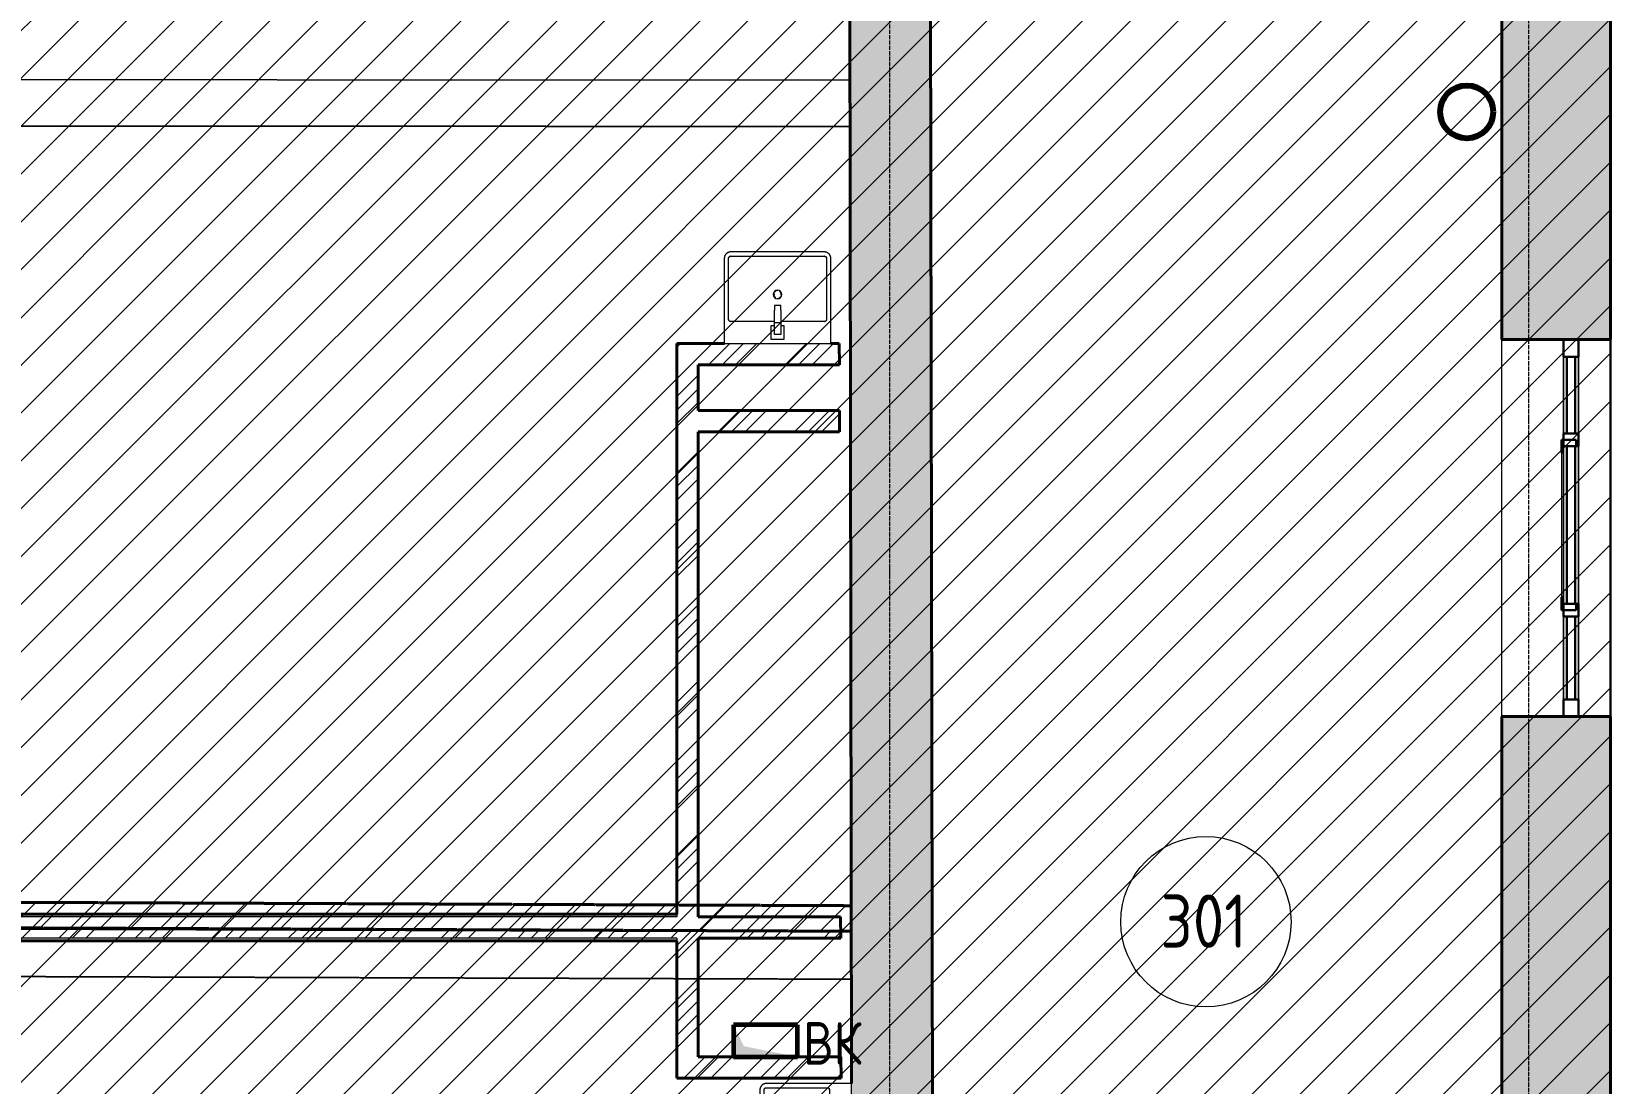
# Model space of a CAD drawing. Header units: millimetres. Extents: x -11886 to 379896, y -8130 to 47743.
# Drawn here: x 212506 to 219921, y 28517 to 33456 of the extents above; entities that cross this region are included whole.
import ezdxf

# ---------------------------------------------------------------- set-up
doc = ezdxf.new("R2010")
doc.units = ezdxf.units.MM
for name, pattern in [('ADSK_Линия сетки', [25, 20, -2.5, 0, -2.5]), ('ADSK_Сверху', [4.5, 3, -1.5]), ('ADSK_Снесено', [4.5, 3, -1.5])]:
    doc.linetypes.add(name, pattern=pattern)
for name, color, linetype, lineweight, true_color in [('_ Окна', 5, 'Continuous', 30, 0x0000ff), ('Витраж', 5, 'Continuous', 18, 0x0000ff), ('Линии', 7, 'Continuous', 9, 0x00a600), ('Окна', 5, 'Continuous', 18, 0x0000ff), ('Панели витража', 5, 'Continuous', 18, 0x0000ff), ('планы со стояками отопление_dwg', 7, 'Continuous', 9, 0x767676), ('Сантехника', 5, 'Continuous', 18, 0x0000ff), ('Стены внутренние', 5, 'Continuous', 18, 0x0000ff), ('Стены наружные', 1, 'ADSK_Снесено', 18, 0xff0000), ('Стены штриховка', 5, 'Continuous', 18, 0x0000ff)]:
    doc.layers.add(name, color=color, linetype=linetype, lineweight=lineweight, true_color=true_color)
for name, color, linetype, lineweight in [('Аннотация', 7, 'Continuous', 9), ('Каркас', 7, 'Continuous', 18), ('Марки помещений', 7, 'Continuous', 20), ('Оси', 7, 'Continuous', 9), ('стояки', 7, 'Continuous', 9), ('Узлы', 7, 'Continuous', 18)]:
    doc.layers.add(name, color=color, linetype=linetype, lineweight=lineweight)
doc.styles.add('GOST Common_1', font='GOST_Common.ttf', dxfattribs={"width": 0.9, "height": 200})
doc.styles.add('GOST Common_2', font='GOST_Common.ttf', dxfattribs={"width": 0.9, "height": 250})
pattern_1 = [(45, (215977.25, 150), (-179.6051, 179.6051), []), (45, (216040.75, 150), (0, 359.2102), []), (45, (215913.75, 150), (0, 359.2102), [])]

# ---------------------------------------------------------------- blocks, each defined once
blk = doc.blocks.new('Прямоугольный импост - 70х20_60мм-1426885-03 План 3-го этажа')
at = {"layer": 'Витраж', "color": 161, "linetype": 'ADSK_Сверху', "true_color": 0xaaaaff}
for p, q in [((-5976.2, 19885.2), (-6046.2, 19885.2)), ((-6046.2, 19805.2), (-6046.2, 19885.2)), ((-5976.2, 19805.2), (-5976.2, 19885.2)), ((-6046.2, 19385.2), (-6046.2, 19415.2)), ((-5976.2, 19385.2), (-5976.2, 19415.2))]:
    blk.add_line(p, q, dxfattribs=at)
blk = doc.blocks.new('Прямоугольный импост - 70х20_60мм-1424482-03 План 3-го этажа')
at = {"layer": 'Витраж', "color": 161, "linetype": 'ADSK_Сверху', "true_color": 0xaaaaff}
for p, q in [((-80, 35), (0, 35)), ((0, 35), (0, -35)), ((0, -35), (-80, -35))]:
    blk.add_line(p, q, dxfattribs=at)
blk = doc.blocks.new('Прямоугольный импост - 70х20_60мм-1424483-03 План 3-го этажа')
at = {"layer": 'Витраж', "color": 161, "linetype": 'ADSK_Сверху', "true_color": 0xaaaaff}
for p, q in [((0, 35), (-80, 35)), ((0, -35), (0, 35)), ((-80, -35), (0, -35))]:
    blk.add_line(p, q, dxfattribs=at)
blk = doc.blocks.new('Прямоугольный импост - 70х20_60мм-1225850-03 План 3-го этажа')
at = {"layer": 'Витраж', "color": 161, "linetype": 'ADSK_Сверху', "true_color": 0xaaaaff}
for p, q in [((-6171.6, 27281.2), (-6171.6, 27311.2)), ((-6101.6, 27281.2), (-6101.6, 27311.2)), ((-6171.6, 26511.2), (-6171.6, 26541.2)), ((-6101.6, 26511.2), (-6101.6, 26541.2))]:
    blk.add_line(p, q, dxfattribs=at)
blk = doc.blocks.new('Витраж-тент со смещением вовне - 60мм 30 сдвиг-1466943-03 План 3-го этажа')
at = {"layer": '_ Окна', "color": 161, "linetype": 'ADSK_Сверху', "true_color": 0xaaaaff}
for p, q in [((-400, 25), (-400, -45)), ((-400, 25), (-370, 25)), ((-400, -45), (-400, 25)), ((400, 25), (370, 25)), ((400, -45), (400, 25)), ((400, -45), (400, 25)), ((-340, -45), (-400, -45)), ((-340, -35), (-340, -45)), ((340, -35), (340, -45)), ((340, -45), (400, -45))]:
    blk.add_line(p, q, dxfattribs=at)
at = {"layer": 'Окна', "color": 161, "linetype": 'ADSK_Сверху', "true_color": 0xaaaaff}
blk.add_line((-340, -45), (340, -45), dxfattribs=at)
blk = doc.blocks.new('Прямоугольный импост - 70х20_60мм-1225113-03 План 3-го этажа')
at = {"layer": 'Витраж', "color": 161, "linetype": 'ADSK_Сверху', "true_color": 0xaaaaff}
for p, q in [((41024.1, 2341.7), (40994.1, 2341.7)), ((41464.1, 2341.7), (41384.1, 2341.7)), ((41464.1, 2271.7), (41464.1, 2341.7)), ((41024.1, 2271.7), (40994.1, 2271.7)), ((41464.1, 2271.7), (41384.1, 2271.7))]:
    blk.add_line(p, q, dxfattribs=at)
blk = doc.blocks.new('Прямоугольный импост - 70х60мм-1424480-03 План 3-го этажа')
at = {"layer": 'Витраж', "color": 161, "linetype": 'ADSK_Сверху', "true_color": 0xaaaaff}
for p, q in [((-30, 35), (30, 35)), ((30, -35), (-30, -35))]:
    blk.add_line(p, q, dxfattribs=at)
blk = doc.blocks.new('Прямоугольный импост - 70х60мм-1225009-03 План 3-го этажа')
at = {"layer": 'Витраж', "color": 161, "linetype": 'ADSK_Сверху', "true_color": 0xaaaaff}
for p, q in [((41024.1, 2341.7), (41024.1, 2271.7)), ((41384.1, 2341.7), (41024.1, 2341.7)), ((41384.1, 2271.7), (41384.1, 2341.7)), ((41384.1, 2271.7), (41024.1, 2271.7))]:
    blk.add_line(p, q, dxfattribs=at)
blk = doc.blocks.new('Прямоугольный импост - 70х60мм-1426887-03 План 3-го этажа')
at = {"layer": 'Витраж', "color": 161, "linetype": 'ADSK_Сверху', "true_color": 0xaaaaff}
for p, q in [((-5976.2, 19805.2), (-6046.2, 19805.2)), ((-6046.2, 19415.2), (-6046.2, 19805.2)), ((-5976.2, 19415.2), (-5976.2, 19805.2)), ((-6046.2, 19415.2), (-5976.2, 19415.2))]:
    blk.add_line(p, q, dxfattribs=at)
blk = doc.blocks.new('Прямоугольный импост - 70х60мм-1229542-03 План 3-го этажа')
at = {"layer": 'Витраж', "color": 161, "linetype": 'ADSK_Сверху', "true_color": 0xaaaaff}
for p, q in [((-6101.6, 27281.2), (-6171.6, 27281.2)), ((-6171.6, 26541.2), (-6171.6, 27281.2)), ((-6101.6, 26541.2), (-6101.6, 27281.2)), ((-6171.6, 26541.2), (-6101.6, 26541.2))]:
    blk.add_line(p, q, dxfattribs=at)
blk = doc.blocks.new('Системная панель - _AR_Стекло_40мм_привязка по центру-V97-03 План 3-го этажа')
at = {"layer": 'Панели витража', "lineweight": 30}
for p, q in [((180, 20), (-180, 20)), ((-180, 20), (-180, -20)), ((180, -20), (180, 20)), ((-180, -20), (180, -20))]:
    blk.add_line(p, q, dxfattribs=at)
blk = doc.blocks.new('Прямоугольный импост - 70х40_60мм-V10-03 План 3-го этажа')
at = {"layer": 'Витраж'}
for p, q in [((41024.1, 2341.7), (41384.1, 2341.7)), ((41024.1, 2271.7), (41384.1, 2271.7))]:
    blk.add_line(p, q, dxfattribs=at)
blk = doc.blocks.new('Прямоугольный импост - 70х20_60мм-V98-03 План 3-го этажа')
at = {"layer": 'Витраж', "lineweight": 30}
for p, q in [((-80, 35), (0, 35)), ((-80, -35), (-80, 35)), ((0, 35), (0, -35)), ((0, -35), (-80, -35))]:
    blk.add_line(p, q, dxfattribs=at)
blk = doc.blocks.new('Прямоугольный импост - 70х20_60мм-V99-03 План 3-го этажа')
at = {"layer": 'Витраж', "lineweight": 30}
for p, q in [((0, 35), (-80, 35)), ((-80, 35), (-80, -35)), ((0, -35), (0, 35)), ((-80, -35), (0, -35))]:
    blk.add_line(p, q, dxfattribs=at)
blk = doc.blocks.new('Системная панель - _AR_Стекло_40мм_привязка по центру-V100-03 План 3-го этажа')
at = {"layer": 'Панели витража', "lineweight": 30}
for p, q in [((195, 20), (-195, 20)), ((-195, 20), (-195, -20)), ((195, -20), (195, 20)), ((-195, -20), (195, -20))]:
    blk.add_line(p, q, dxfattribs=at)
blk = doc.blocks.new('Прямоугольный импост - 70х40_60мм-V84-03 План 3-го этажа')
at = {"layer": 'Витраж'}
for p, q in [((-6171.6, 27731.2), (-6171.6, 27341.2)), ((-6101.6, 27731.2), (-6101.6, 27341.2))]:
    blk.add_line(p, q, dxfattribs=at)
blk = doc.blocks.new('Системная панель - _AR_Стекло_40мм_привязка по центру-V101-03 План 3-го этажа')
at = {"layer": 'Панели витража', "lineweight": 30}
for p, q in [((370, 20), (-370, 20)), ((-370, 20), (-370, -20)), ((370, -20), (370, 20)), ((-370, -20), (370, -20))]:
    blk.add_line(p, q, dxfattribs=at)
blk = doc.blocks.new('Прямоугольный импост - 70х40_60мм-V103-03 План 3-го этажа')
at = {"layer": 'Витраж'}
for p, q in [((3723.3, 30619.6), (3723.3, 31359.6)), ((3793.3, 30619.6), (3793.3, 31359.6))]:
    blk.add_line(p, q, dxfattribs=at)
blk = doc.blocks.new('Прямоугольный импост - 70х60мм-V102-03 План 3-го этажа')
at = {"layer": 'Витраж', "lineweight": 30}
for p, q in [((-30, 35), (30, 35)), ((-30, -35), (-30, 35)), ((30, 35), (30, -35)), ((30, -35), (-30, -35))]:
    blk.add_line(p, q, dxfattribs=at)
blk = doc.blocks.new('Parametric_Porcelain_bathroom_sink_20774 - 500х430мм-V213-03 План 3-го этажа')
at = {"layer": 'Сантехника'}
for p, q in [((-125, 540), (-125, 140)), ((-105, 253.2), (-105, 540)), ((345, 570), (-95, 570)), ((-95, 550), (345, 550)), ((355, 540), (355, 253.2)), ((375, 140), (375, 540)), ((140, 319.1), (110, 319.1)), ((110, 319.1), (110, 296.1)), ((140, 319.1), (110, 319.1)), ((140, 296.1), (140, 319.1)), ((109.8, 243.2), (-95, 243.2)), ((109.8, 223.1), (95.1, 223.1)), ((110, 236.5), (110, 296.1)), ((110, 201.5), (110, 236.5)), ((140, 236.5), (110, 236.5)), ((140, 296.1), (140, 236.5)), ((345, 243.2), (140, 243.2)), ((140, 236.5), (140, 201.5)), ((154.6, 223.1), (140, 223.1)), ((93.2, 221.2), (93.2, 161.6)), ((94.7, 160.1), (155, 160.1)), ((110, 181.5), (110, 201.5)), ((140, 181.5), (110, 181.5)), ((140, 201.5), (140, 181.5)), ((156.5, 161.6), (156.5, 221.2)), ((-120, 140), (-115, 140)), ((-115, 140), (365, 140)), ((365, 140), (369.8, 140)), ((370, 140), (375, 140))]:
    blk.add_line(p, q, dxfattribs=at)
at = {"layer": 'Сантехника', "flags": 128}
for points in [[(-95, 570), (-96.2, 570), (-97.4, 569.9), (-98.6, 569.8), (-99.8, 569.6), (-101, 569.4), (-102.1, 569.1), (-103.3, 568.8), (-104.4, 568.5), (-105.6, 568.1), (-106.7, 567.6), (-107.8, 567.1), (-108.9, 566.6), (-109.9, 566), (-110.9, 565.4), (-111.9, 564.8), (-112.9, 564.1), (-113.9, 563.3), (-114.8, 562.6), (-115.7, 561.7), (-116.5, 560.9), (-117.3, 560), (-118.1, 559.1), (-118.9, 558.2), (-119.6, 557.2), (-120.2, 556.2), (-120.9, 555.2), (-121.5, 554.1), (-122, 553.1), (-122.5, 552), (-123, 550.9), (-123.4, 549.7), (-123.7, 548.6), (-124.1, 547.4), (-124.3, 546.3), (-124.6, 545.1), (-124.7, 543.9), (-124.9, 542.7), (-125, 541.5), (-125, 540.3), (-125, 540)], [(-105, 540), (-105, 540.4), (-105, 540.8), (-104.9, 541.2), (-104.9, 541.6), (-104.8, 542), (-104.7, 542.4), (-104.6, 542.8), (-104.5, 543.1), (-104.4, 543.5), (-104.2, 543.9), (-104, 544.3), (-103.9, 544.6), (-103.7, 545), (-103.5, 545.3), (-103.3, 545.6), (-103, 546), (-102.8, 546.3), (-102.5, 546.6), (-102.2, 546.9), (-102, 547.2), (-101.7, 547.4), (-101.4, 547.7), (-101.1, 548), (-100.7, 548.2), (-100.4, 548.4), (-100.1, 548.6), (-99.7, 548.8), (-99.4, 549), (-99, 549.2), (-98.6, 549.3), (-98.2, 549.5), (-97.9, 549.6), (-97.5, 549.7), (-97.1, 549.8), (-96.7, 549.9), (-96.3, 549.9), (-95.9, 550), (-95.5, 550), (-95.1, 550), (-95, 550)], [(-104.9, 541.3), (-105, 540.9), (-105, 540.5), (-105, 540.1), (-105, 540)], [(-101, 548), (-101.3, 547.8), (-101.6, 547.5), (-101.9, 547.2), (-102.2, 547), (-102.4, 546.7)], [(-95, 550), (-95.4, 550), (-95.8, 550), (-96.2, 549.9), (-96.6, 549.9)], [(375, 540), (375, 541.2), (374.9, 542.4), (374.8, 543.6), (374.6, 544.8), (374.4, 546), (374.1, 547.1), (373.8, 548.3), (373.5, 549.4), (373.1, 550.6), (372.6, 551.7), (372.1, 552.8), (371.6, 553.9), (371, 554.9), (370.4, 555.9), (369.8, 556.9), (369.1, 557.9), (368.3, 558.9), (367.6, 559.8), (366.7, 560.7), (365.9, 561.5), (365, 562.3), (364.1, 563.1), (363.2, 563.9), (362.2, 564.6), (361.2, 565.2), (360.2, 565.9), (359.1, 566.5), (358.1, 567), (357, 567.5), (355.9, 568), (354.7, 568.4), (353.6, 568.7), (352.4, 569.1), (351.3, 569.3), (350.1, 569.6), (348.9, 569.7), (347.7, 569.9), (346.5, 570), (345.3, 570), (345, 570)], [(345.9, 550), (345.5, 550), (345.1, 550), (345, 550)], [(345, 550), (345.4, 550), (345.8, 550), (346.2, 549.9), (346.6, 549.9), (347, 549.8), (347.4, 549.7), (347.8, 549.6), (348.1, 549.5), (348.5, 549.4), (348.9, 549.2), (349.3, 549), (349.6, 548.9), (350, 548.7), (350.3, 548.5), (350.6, 548.3), (351, 548), (351.3, 547.8), (351.6, 547.5), (351.9, 547.2), (352.2, 547), (352.4, 546.7), (352.7, 546.4), (353, 546.1), (353.2, 545.7), (353.4, 545.4), (353.6, 545.1), (353.8, 544.7), (354, 544.4), (354.2, 544), (354.3, 543.6), (354.5, 543.2), (354.6, 542.9), (354.7, 542.5), (354.8, 542.1), (354.9, 541.7), (354.9, 541.3), (355, 540.9), (355, 540.5), (355, 540.1), (355, 540)], [(352.5, 546.6), (352.2, 546.9), (352, 547.2)], [(355, 540), (355, 540.4), (355, 540.8)], [(-105, 253.2), (-105, 252.8), (-105, 252.4), (-104.9, 252), (-104.9, 251.6)], [(-95, 243.2), (-95.4, 243.2), (-95.8, 243.2), (-96.2, 243.2), (-96.6, 243.3), (-97, 243.4), (-97.4, 243.5), (-97.8, 243.6), (-98.1, 243.7), (-98.5, 243.8), (-98.9, 244), (-99.3, 244.1), (-99.6, 244.3), (-100, 244.5), (-100.3, 244.7), (-100.6, 244.9), (-101, 245.2), (-101.3, 245.4), (-101.6, 245.7), (-101.9, 245.9), (-102.2, 246.2), (-102.4, 246.5), (-102.7, 246.8), (-103, 247.1), (-103.2, 247.4), (-103.4, 247.8), (-103.6, 248.1), (-103.8, 248.5), (-104, 248.8), (-104.2, 249.2), (-104.3, 249.5), (-104.5, 249.9), (-104.6, 250.3), (-104.7, 250.7), (-104.8, 251.1), (-104.9, 251.5), (-104.9, 251.9), (-105, 252.3), (-105, 252.7), (-105, 253.1), (-105, 253.2)], [(-103, 247.2), (-102.8, 246.9), (-102.5, 246.6), (-102.2, 246.3), (-102, 246), (-101.7, 245.7)], [(-96.3, 243.3), (-95.9, 243.2), (-95.5, 243.2), (-95.1, 243.2)], [(355, 253.2), (355, 252.8), (355, 252.4), (354.9, 252), (354.9, 251.6), (354.8, 251.2), (354.7, 250.8), (354.6, 250.4), (354.5, 250), (354.4, 249.6), (354.2, 249.3), (354, 248.9), (353.9, 248.6), (353.7, 248.2), (353.5, 247.9), (353.3, 247.5), (353, 247.2), (352.8, 246.9), (352.5, 246.6), (352.2, 246.3), (352, 246), (351.7, 245.7), (351.4, 245.5), (351.1, 245.2), (350.7, 245), (350.4, 244.8), (350.1, 244.5), (349.7, 244.4), (349.4, 244.2), (349, 244), (348.6, 243.9), (348.2, 243.7), (347.9, 243.6), (347.5, 243.5), (347.1, 243.4), (346.7, 243.3), (346.3, 243.3), (345.9, 243.2), (345.5, 243.2), (345.1, 243.2), (345, 243.2)], [(345, 243.2), (345.4, 243.2), (345.8, 243.2), (346.2, 243.2)], [(351.3, 245.4), (351.6, 245.7), (351.9, 245.9), (352.2, 246.2)], [(355, 252.7), (355, 253.1), (355, 253.2)]]:
    blk.add_lwpolyline(points, dxfattribs=at)
at = {"layer": 'Сантехника'}
for centre, radius, start, end in [((95.1, 221.2), 1.87, 90, 180), ((154.6, 221.2), 1.87, 0, 90), ((154.6, 221.2), 1.87, 30, 60), ((154.6, 221.2), 1.87, 30, 60), ((154.6, 221.2), 1.87, 30, 60), ((94.7, 161.6), 1.49, 180, 270), ((155, 161.6), 1.49, 270, 360)]:
    blk.add_arc(centre, radius, start, end, dxfattribs=at)
blk = doc.blocks.new('Parametric_Porcelain_bathroom_sink_20774 - 500х430мм-2342862-03 План 3-го этажа')
at = {"layer": 'Сантехника'}
for p, q in [((-125, 400), (-125, 0)), ((-105, 113.2), (-105, 400)), ((345, 430), (-95, 430)), ((-95, 410), (345, 410)), ((355, 400), (355, 113.2)), ((375, 0), (375, 400)), ((140, 179.1), (110, 179.1)), ((110, 179.1), (110, 156.1)), ((140, 179.1), (110, 179.1)), ((110, 96.5), (110, 156.1)), ((140, 156.1), (140, 179.1)), ((140, 156.1), (140, 96.5)), ((110, 103.2), (-95, 103.2)), ((93.2, 81.2), (93.2, 21.6)), ((110, 83.1), (95.1, 83.1)), ((110, 61.5), (110, 96.5)), ((140, 96.5), (110, 96.5)), ((345, 103.2), (140, 103.2)), ((140, 96.5), (140, 61.5)), ((154.6, 83.1), (140, 83.1)), ((156.5, 21.6), (156.5, 81.2)), ((94.7, 20.1), (155, 20.1)), ((110, 41.5), (110, 61.5)), ((140, 41.5), (110, 41.5)), ((140, 61.5), (140, 41.5)), ((-125, 0), (-120, 0)), ((-120, 0), (-115, 0)), ((-115, 0), (365, 0)), ((365, 0), (370, 0)), ((370, 0), (375, 0))]:
    blk.add_line(p, q, dxfattribs=at)
at = {"layer": 'Сантехника', "flags": 128}
for points in [[(-95, 430), (-96.2, 430), (-97.4, 429.9), (-98.6, 429.8), (-99.8, 429.6), (-101, 429.4), (-102.1, 429.1), (-103.3, 428.8), (-104.4, 428.5), (-105.6, 428.1), (-106.7, 427.6), (-107.8, 427.1), (-108.9, 426.6), (-109.9, 426), (-110.9, 425.4), (-111.9, 424.8), (-112.9, 424.1), (-113.9, 423.3), (-114.8, 422.6), (-115.7, 421.7), (-116.5, 420.9), (-117.3, 420), (-118.1, 419.1), (-118.9, 418.2), (-119.6, 417.2), (-120.2, 416.2), (-120.9, 415.2), (-121.5, 414.1), (-122, 413.1), (-122.5, 412), (-123, 410.9), (-123.4, 409.7), (-123.7, 408.6), (-124.1, 407.4), (-124.3, 406.3), (-124.6, 405.1), (-124.7, 403.9), (-124.9, 402.7), (-125, 401.5), (-125, 400.3), (-125, 400)], [(-105, 400), (-105, 400.4), (-105, 400.8), (-104.9, 401.2), (-104.9, 401.6), (-104.8, 402), (-104.7, 402.4), (-104.6, 402.8), (-104.5, 403.1), (-104.4, 403.5), (-104.2, 403.9), (-104, 404.3), (-103.9, 404.6), (-103.7, 405), (-103.5, 405.3), (-103.3, 405.6), (-103, 406), (-102.8, 406.3), (-102.5, 406.6), (-102.2, 406.9), (-102, 407.2), (-101.7, 407.4), (-101.4, 407.7), (-101.1, 408), (-100.7, 408.2), (-100.4, 408.4), (-100.1, 408.6), (-99.7, 408.8), (-99.4, 409), (-99, 409.2), (-98.6, 409.3), (-98.2, 409.5), (-97.9, 409.6), (-97.5, 409.7), (-97.1, 409.8), (-96.7, 409.9), (-96.3, 409.9), (-95.9, 410), (-95.5, 410), (-95.1, 410), (-95, 410)], [(-104.9, 401.3), (-105, 400.9), (-105, 400.5), (-105, 400.1), (-105, 400)], [(-101, 408), (-101.3, 407.8), (-101.6, 407.5), (-101.9, 407.2), (-102.2, 407), (-102.4, 406.7)], [(-95, 410), (-95.4, 410), (-95.8, 410), (-96.2, 409.9), (-96.6, 409.9)], [(375, 400), (375, 401.2), (374.9, 402.4), (374.8, 403.6), (374.6, 404.8), (374.4, 406), (374.1, 407.1), (373.8, 408.3), (373.5, 409.4), (373.1, 410.6), (372.6, 411.7), (372.1, 412.8), (371.6, 413.9), (371, 414.9), (370.4, 415.9), (369.8, 416.9), (369.1, 417.9), (368.3, 418.9), (367.6, 419.8), (366.7, 420.7), (365.9, 421.5), (365, 422.3), (364.1, 423.1), (363.2, 423.9), (362.2, 424.6), (361.2, 425.2), (360.2, 425.9), (359.1, 426.5), (358.1, 427), (357, 427.5), (355.9, 428), (354.7, 428.4), (353.6, 428.7), (352.4, 429.1), (351.3, 429.3), (350.1, 429.6), (348.9, 429.7), (347.7, 429.9), (346.5, 430), (345.3, 430), (345, 430)], [(346.3, 409.9), (345.9, 410), (345.5, 410), (345.1, 410), (345, 410)], [(345, 410), (345.4, 410), (345.8, 410), (346.2, 409.9), (346.6, 409.9), (347, 409.8), (347.4, 409.7), (347.8, 409.6), (348.1, 409.5), (348.5, 409.4), (348.9, 409.2), (349.3, 409), (349.6, 408.9), (350, 408.7), (350.3, 408.5), (350.6, 408.3), (351, 408), (351.3, 407.8), (351.6, 407.5), (351.9, 407.2), (352.2, 407), (352.4, 406.7), (352.7, 406.4), (353, 406.1), (353.2, 405.7), (353.4, 405.4), (353.6, 405.1), (353.8, 404.7), (354, 404.4), (354.2, 404), (354.3, 403.6), (354.5, 403.2), (354.6, 402.9), (354.7, 402.5), (354.8, 402.1), (354.9, 401.7), (354.9, 401.3), (355, 400.9), (355, 400.5), (355, 400.1), (355, 400)], [(353, 406), (352.8, 406.3), (352.5, 406.6), (352.2, 406.9), (352, 407.2), (351.7, 407.4)], [(355, 400), (355, 400.4), (355, 400.8), (354.9, 401.2), (354.9, 401.6)], [(-105, 113.2), (-105, 112.8), (-105, 112.4), (-104.9, 112), (-104.9, 111.6)], [(-95, 103.2), (-95.4, 103.2), (-95.8, 103.2), (-96.2, 103.2), (-96.6, 103.3), (-97, 103.4), (-97.4, 103.5), (-97.8, 103.6), (-98.1, 103.7), (-98.5, 103.8), (-98.9, 104), (-99.3, 104.1), (-99.6, 104.3), (-100, 104.5), (-100.3, 104.7), (-100.6, 104.9), (-101, 105.2), (-101.3, 105.4), (-101.6, 105.7), (-101.9, 105.9), (-102.2, 106.2), (-102.4, 106.5), (-102.7, 106.8), (-103, 107.1), (-103.2, 107.4), (-103.4, 107.8), (-103.6, 108.1), (-103.8, 108.5), (-104, 108.8), (-104.2, 109.2), (-104.3, 109.5), (-104.5, 109.9), (-104.6, 110.3), (-104.7, 110.7), (-104.8, 111.1), (-104.9, 111.5), (-104.9, 111.9), (-105, 112.3), (-105, 112.7), (-105, 113.1), (-105, 113.2)], [(-103, 107.2), (-102.8, 106.9), (-102.5, 106.6), (-102.2, 106.3), (-102, 106), (-101.7, 105.7)], [(-96.3, 103.3), (-95.9, 103.2), (-95.5, 103.2), (-95.1, 103.2), (-95, 103.2)], [(355, 113.2), (355, 112.8), (355, 112.4), (354.9, 112), (354.9, 111.6), (354.8, 111.2), (354.7, 110.8), (354.6, 110.4), (354.5, 110), (354.4, 109.6), (354.2, 109.3), (354, 108.9), (353.9, 108.6), (353.7, 108.2), (353.5, 107.9), (353.3, 107.5), (353, 107.2), (352.8, 106.9), (352.5, 106.6), (352.2, 106.3), (352, 106), (351.7, 105.7), (351.4, 105.5), (351.1, 105.2), (350.7, 105), (350.4, 104.8), (350.1, 104.5), (349.7, 104.4), (349.4, 104.2), (349, 104), (348.6, 103.9), (348.2, 103.7), (347.9, 103.6), (347.5, 103.5), (347.1, 103.4), (346.7, 103.3), (346.3, 103.3), (345.9, 103.2), (345.5, 103.2), (345.1, 103.2), (345, 103.2)], [(345, 103.2), (345.4, 103.2), (345.8, 103.2), (346.2, 103.2), (346.6, 103.3)], [(351, 105.2), (351.3, 105.4), (351.6, 105.7), (351.9, 105.9), (352.2, 106.2), (352.4, 106.5)], [(354.9, 111.9), (355, 112.3), (355, 112.7), (355, 113.1), (355, 113.2)]]:
    blk.add_lwpolyline(points, dxfattribs=at)
at = {"layer": 'Сантехника'}
for centre, radius, start, end in [((125, 230), 20, 0, 180), ((125, 230), 20, 180, 360), ((125, 230), 18.2, 165.15778, 180), ((125, 230), 18.2, 180, 191.34075), ((125, 230), 16.3, 175.36727, 180), ((125, 230), 16.3, 175.36727, 180), ((125, 230), 16.3, 180, 198.62064), ((125, 230), 16.3, 180, 198.62064), ((125, 230), 18.2, 95.84531, 146.66266), ((125, 230), 18.2, 85.13096, 94.18327), ((125, 230), 18.2, 52.75928, 62.71908), ((125, 230), 16.3, 36.87489, 45), ((125, 230), 16.3, 36.87489, 45), ((125, 230), 18.2, 45, 49.4056), ((125, 230), 18.2, 28.98332, 39.73377), ((125, 230), 16.3, 0, 18.62064), ((125, 230), 16.3, 0, 18.62064), ((125, 230), 16.3, 355.36727, 360), ((125, 230), 16.3, 355.36727, 360), ((125, 230), 18.2, 345.15778, 360), ((125, 230), 18.2, 0, 11.34075), ((125, 230), 18.2, 208.98332, 219.73377), ((125, 230), 16.3, 216.87489, 225), ((125, 230), 16.3, 216.87489, 225), ((125, 230), 18.2, 225, 229.4056), ((125, 230), 18.2, 232.75928, 242.71908), ((125, 230), 18.2, 265.13096, 274.18327), ((125, 230), 18.2, 275.84531, 326.66266), ((95.1, 81.2), 1.87, 90, 180), ((95.1, 81.2), 1.87, 120, 150), ((95.1, 81.2), 1.87, 120, 150), ((95.1, 81.2), 1.87, 120, 150), ((154.6, 81.2), 1.87, 0, 90), ((154.6, 81.2), 1.87, 30, 60), ((154.6, 81.2), 1.87, 30, 60), ((154.6, 81.2), 1.87, 30, 60), ((94.7, 21.6), 1.49, 180, 270), ((155, 21.6), 1.49, 270, 360)]:
    blk.add_arc(centre, radius, start, end, dxfattribs=at)
blk = doc.blocks.new('планы со стояками отопление_dwg-1484427-03 План 3-го этажа')
at = {"layer": 'стояки', "color": 246, "lineweight": 80, "true_color": 0x7f001f}
blk.add_circle((174367.3, 356545.5), 124.3, dxfattribs=at)
blk = doc.blocks.new('ADSK_Марка_Помещение_ОдноЗначение - Номер-247393-03 План 3-го этажа')
at = {"layer": 'Марки помещений'}
blk.add_circle((0, 0), 4, dxfattribs=at)

msp = doc.modelspace()

# ---------------------------------------------------------------- hatches: boundary and pattern name
at = {"lineweight": 13, "true_color": 0x636466, "transparency": 33554559}
h = msp.add_hatch(dxfattribs=at)
h.set_pattern_fill('ANSI31', color=251, scale=50)
h.set_pattern_definition([(45, (215977.25, 85026.59), (-112.2532, 112.2532), [])])
h.paths.add_polyline_path([(219920.75, 43878.87), (209698.5, 43878.87), (209836.21, 8679.25), (216748.38, 8679.25), (216748.38, 12721.22), (219362.47, 12721.22), (219358.89, 13231.22), (219307.35, 21068.63), (219920.75, 21068.63)])
at = {"layer": 'Стены внутренние', "true_color": 0xc0c0c0}
h = msp.add_hatch(color=9, dxfattribs=at)
h.paths.add_polyline_path([(216748.17, 21070.99), (216739.69, 26430.39), (216359.69, 26429.79), (216368.17, 21070.99)])
h.paths.add_polyline_path([(216357.32, 27929.79), (216737.32, 27930.39), (216727.19, 34334.38), (216347.19, 34333.78), (216357.18, 28016.33)])
h.paths.add_polyline_path([(216344.82, 35833.78), (216724.82, 35834.54), (216723, 36981.6), (216343, 36985.8), (216344.82, 35834.54)])
at = {"layer": 'Стены внутренние', "lineweight": 9}
h = msp.add_hatch(dxfattribs=at)
h.set_pattern_fill('FP_1', color=256, style=0, pattern_type=2)
h.set_pattern_definition(pattern_1)
h.paths.add_polyline_path([(215636.16, 29354.32), (215636.16, 31991.59), (215536.16, 31991.59), (215536.16, 29354.72), (215601.38, 29354.46)])
h = msp.add_hatch(dxfattribs=at)
h.set_pattern_fill('FP_1', color=256, style=0, pattern_type=2)
h.set_pattern_definition(pattern_1)
h.paths.add_polyline_path([(216249.47, 31891.59), (216299.73, 31891.59), (216299.5, 31991.59), (215636.16, 31991.59), (215636.16, 31891.59), (216244.47, 31891.59)])
h = msp.add_hatch(dxfattribs=at)
h.set_pattern_fill('FP_1', color=256, style=0, pattern_type=2)
h.set_pattern_definition(pattern_1)
h.paths.add_polyline_path([(215887.63, 31576.75), (216300.46, 31576.75), (216300.23, 31676.75), (215636.16, 31676.75), (215636.16, 31576.75)])
at = {"layer": 'Стены внутренние', "linetype": 'ADSK_Снесено', "lineweight": 9, "true_color": 0xff0000}
h = msp.add_hatch(dxfattribs=at)
h.set_pattern_fill('FP_4', color=1, style=0, pattern_type=2)
h.set_pattern_definition([(45, (215977.25, 150), (-70.71068, 70.71068), [])])
h.paths.add_polyline_path([(216354.92, 29231.43), (216354.67, 29351.43), (210208.74, 29376.17), (210208.5, 29256.17), (216347.19, 29231.46)])
at = {"layer": 'Стены внутренние', "lineweight": 9}
h = msp.add_hatch(dxfattribs=at)
h.set_pattern_fill('FP_1', color=256, style=0, pattern_type=2)
h.set_pattern_definition(pattern_1)
h.paths.add_polyline_path([(215490.57, 29199.1), (215536.16, 29199.1), (215536.16, 29234.72), (210208.5, 29256.17), (210208.5, 29199.1), (215456.48, 29199.1)])
h = msp.add_hatch(dxfattribs=at)
h.set_pattern_fill('FP_1', color=256, style=0, pattern_type=2)
h.set_pattern_definition(pattern_1)
h.paths.add_polyline_path([(215887.63, 29199.1), (216305.94, 29199.1), (216305.86, 29231.62), (215536.16, 29234.72), (215536.16, 29199.1), (215814.41, 29199.1)])
h = msp.add_hatch(dxfattribs=at)
h.set_pattern_fill('FP_1', color=256, style=0, pattern_type=2)
h.set_pattern_definition(pattern_1)
h.paths.add_polyline_path([(215601.38, 28641.79), (215636.16, 28641.79), (215636.16, 29199.1), (215536.16, 29199.1), (215536.16, 28641.79)])
h = msp.add_hatch(dxfattribs=at)
h.set_pattern_fill('FP_1', color=256, style=0, pattern_type=2)
h.set_pattern_definition(pattern_1)
h.paths.add_polyline_path([(215960.62, 28541.79), (216307.45, 28541.79), (216307.22, 28641.79), (215536.16, 28641.79), (215536.16, 28541.79), (215887.63, 28541.79)])
at = {"layer": 'Стены наружные', "linetype": 'Continuous', "true_color": 0xc0c0c0}
h = msp.add_hatch(color=9, dxfattribs=at)
h.paths.add_polyline_path([(219920.75, 21068.63), (219920.75, 22173.15), (219410.75, 22173.15), (219410.75, 21068.63), (219687.38, 21068.63)])
h.paths.add_polyline_path([(219606.78, 23943.15), (219920.75, 23943.15), (219920.75, 26198.62), (219410.75, 26198.62), (219410.75, 23943.15), (219597.82, 23943.15)])
h.paths.add_polyline_path([(219920.75, 27968.62), (219920.75, 30239.62), (219410.75, 30239.62), (219410.75, 27968.62), (219592.83, 27968.62)])
h.paths.add_polyline_path([(219920.75, 32009.62), (219920.75, 34241.58), (219410.75, 34241.58), (219410.75, 32009.62), (219592.83, 32009.62)])
h.paths.add_polyline_path([(219541.25, 36011.58), (219920.75, 36011.58), (219920.75, 43878.87), (219410.75, 43878.87), (219410.75, 36011.58)])
at = {"layer": 'Узлы', "true_color": 0x808080}
msp.add_hatch(color=8, dxfattribs=at).paths.add_polyline_path([(215802.35, 28641.79), (216102.35, 28641.79), (215851.84, 28691.29), (215802.35, 28791.79), (215802.35, 28691.29)])

# ---------------------------------------------------------------- linework, layer by layer
at = {"color": 251, "lineweight": 30, "true_color": 0x636466}
msp.add_lwpolyline([(216267.75, 8679.25), (209836.21, 8679.25), (209698.5, 43878.87), (219920.75, 43878.87), (219920.75, 21068.63), (219307.35, 21068.63), (219358.89, 13231.22)], dxfattribs=at)
at = {"layer": 'Каркас', "color": 253, "linetype": 'ADSK_Сверху', "true_color": 0xb2b2b2}
for p, q in [((216348.94, 33227.53), (210040.57, 33230.95)), ((216349.28, 33010.63), (216348.94, 33227.53)), ((210040.45, 33014.05), (216349.28, 33010.63)), ((216355.27, 29227.5), (210037.9, 29247.61)), ((216355.62, 29006.1), (216355.27, 29227.5)), ((210037.2, 29026.22), (216355.62, 29006.1))]:
    msp.add_line(p, q, dxfattribs=at)
at = {"layer": 'Каркас', "color": 253, "linetype": 'ADSK_Сверху', "true_color": 0xaaaaaa}
for p, q in [((216348.94, 33227.53), (210040.57, 33230.95)), ((216348.94, 33227.53), (216349.28, 33010.63)), ((216349.28, 33010.63), (210040.45, 33014.05)), ((216355.27, 29227.5), (210037.9, 29247.61)), ((216355.27, 29227.5), (216355.62, 29006.1)), ((216355.62, 29006.1), (210037.2, 29026.22))]:
    msp.add_line(p, q, dxfattribs=at)
at = {"layer": 'Линии', "lineweight": 60}
for p, q in [((215802.35, 28791.79), (215802.35, 28641.79)), ((216102.35, 28791.79), (215802.35, 28791.79)), ((216102.35, 28641.79), (216102.35, 28791.79)), ((215802.35, 28641.79), (216102.35, 28641.79))]:
    msp.add_line(p, q, dxfattribs=at)
at = {"layer": 'Оси', "linetype": 'ADSK_Линия сетки'}
for p, q in [((216537.16, -5309.21), (216537.16, 44571.85)), ((219537.16, -5309.21), (219537.16, 44571.85))]:
    msp.add_line(p, q, dxfattribs=at)
at = {"layer": 'Стены внутренние', "color": 18, "lineweight": 40, "true_color": 0x000000}
for p, q in [((216347.19, 34333.78), (216356.39, 28516.83)), ((216737.32, 27930.39), (216727.19, 34334.38)), ((215759.64, 31991.59), (215536.16, 31991.59)), ((215536.16, 31991.59), (215536.16, 29311.1)), ((216299.5, 31991.59), (216259.3, 31991.59)), ((216299.73, 31891.59), (216299.5, 31991.59)), ((215636.16, 31891.59), (216299.73, 31891.59)), ((215636.16, 31676.75), (215636.16, 31891.59)), ((216300.23, 31676.75), (215636.16, 31676.75)), ((216300.46, 31576.75), (216300.23, 31676.75)), ((215636.16, 31576.75), (216300.46, 31576.75)), ((215636.16, 29299.1), (215636.16, 31576.75)), ((215536.16, 29311.1), (210208.5, 29311.1)), ((216305.71, 29299.1), (215636.16, 29299.1)), ((216305.94, 29199.1), (216305.71, 29299.1)), ((210208.5, 29187.1), (215536.16, 29187.1)), ((215536.16, 29187.1), (215536.16, 28541.79)), ((215636.16, 28641.79), (215636.16, 29199.1)), ((215636.16, 29199.1), (216305.94, 29199.1)), ((216307.22, 28641.79), (215636.16, 28641.79)), ((216307.45, 28541.79), (216307.22, 28641.79)), ((215536.16, 28541.79), (216307.45, 28541.79))]:
    msp.add_line(p, q, dxfattribs=at)
at = {"layer": 'Стены внутренние', "color": 18, "linetype": 'ADSK_Снесено', "lineweight": 40, "true_color": 0x000000}
for p, q in [((216355.41, 29351.43), (210208.74, 29376.17)), ((216354.92, 29231.43), (216355.41, 29351.43)), ((210208.26, 29256.17), (216354.92, 29231.43))]:
    msp.add_line(p, q, dxfattribs=at)
at = {"layer": 'Стены наружные', "color": 18, "linetype": 'Continuous', "lineweight": 40, "true_color": 0x000000}
for p, q in [((219410.75, 34241.58), (219410.75, 32009.62)), ((219920.75, 32009.62), (219920.75, 34241.58)), ((219410.75, 32009.62), (219920.75, 32009.62)), ((219920.75, 30239.62), (219410.75, 30239.62)), ((219410.75, 30239.62), (219410.75, 27968.62)), ((219920.75, 27968.62), (219920.75, 30239.62))]:
    msp.add_line(p, q, dxfattribs=at)
at = {"layer": 'Стены наружные', "color": 18, "linetype": 'Continuous', "true_color": 0x000000}
for p, q in [((219410.75, 30239.62), (219410.75, 32009.62)), ((219920.75, 32009.62), (219920.75, 30239.62))]:
    msp.add_line(p, q, dxfattribs=at)
at = {"layer": 'Стены штриховка'}
for p, q in [((215536.16, 29309.1), (210208.5, 29309.1)), ((215536.16, 29299.1), (210208.5, 29299.1)), ((215536.16, 29311.1), (215536.16, 29299.1)), ((215536.16, 29199.1), (210208.5, 29199.1)), ((215536.16, 29189.1), (210208.5, 29189.1)), ((215536.16, 29199.1), (215536.16, 29187.1))]:
    msp.add_line(p, q, dxfattribs=at)

# ---------------------------------------------------------------- block references
at = {"layer": '_ Окна', "color": 161, "linetype": 'ADSK_Сверху', "true_color": 0xaaaaff, "rotation": 269.9999999999995}
msp.add_blockref('Витраж-тент со смещением вовне - 60мм 30 сдвиг-1466943-03 План 3-го этажа', (219735.57, 31139.62), dxfattribs=at)
at = {"layer": 'Витраж', "color": 161, "linetype": 'ADSK_Сверху', "true_color": 0xaaaaff}
for name, p, rotation in [('Прямоугольный импост - 70х20_60мм-1424483-03 План 3-го этажа', (219735.57, 32009.62), 89.99999999999957), ('Прямоугольный импост - 70х20_60мм-1225113-03 План 3-го этажа', (222042.25, -9454.48), 89.99999999999955), ('Прямоугольный импост - 70х60мм-1225009-03 План 3-го этажа', (222042.25, -9454.48), 89.99999999999955), ('Прямоугольный импост - 70х20_60мм-1225850-03 План 3-го этажа', (213598.99, 58050.81), 180), ('Прямоугольный импост - 70х60мм-1229542-03 План 3-го этажа', (213598.99, 58050.81), 180), ('Прямоугольный импост - 70х20_60мм-1426885-03 План 3-го этажа', (213724.39, 50124.82), 180), ('Прямоугольный импост - 70х60мм-1426887-03 План 3-го этажа', (213724.39, 50124.82), 180)]:
    msp.add_blockref(name, p, dxfattribs=dict(at, rotation=rotation))
at = {"layer": 'Витраж'}
for name, p, rotation in [('Прямоугольный импост - 70х20_60мм-V99-03 План 3-го этажа', (219735.57, 32009.62), 89.99999999999957), ('Прямоугольный импост - 70х40_60мм-V10-03 План 3-го этажа', (222042.25, -9454.48), 89.99999999999955), ('Прямоугольный импост - 70х40_60мм-V84-03 План 3-го этажа', (213598.99, 58050.81), 180)]:
    msp.add_blockref(name, p, dxfattribs=dict(at, rotation=rotation))
at = {"layer": 'Витраж', "color": 161, "linetype": 'ADSK_Сверху', "true_color": 0xaaaaff, "extrusion": (0, 0, -1), "rotation": 270.0000000000004}
for name, p in [('Прямоугольный импост - 70х60мм-1424480-03 План 3-го этажа', (-219735.57, 31539.62)), ('Прямоугольный импост - 70х60мм-1424480-03 План 3-го этажа', (-219735.57, 30739.62)), ('Прямоугольный импост - 70х20_60мм-1424482-03 План 3-го этажа', (-219735.57, 30239.62))]:
    msp.add_blockref(name, p, dxfattribs=at)
at = {"layer": 'Витраж', "extrusion": (0, 0, -1), "rotation": 270.0000000000004}
for name, p in [('Прямоугольный импост - 70х60мм-V102-03 План 3-го этажа', (-219735.57, 31539.62)), ('Прямоугольный импост - 70х60мм-V102-03 План 3-го этажа', (-219735.57, 30739.62)), ('Прямоугольный импост - 70х20_60мм-V98-03 План 3-го этажа', (-219735.57, 30239.62))]:
    msp.add_blockref(name, p, dxfattribs=at)
at = {"layer": 'Витраж'}
msp.add_blockref('Прямоугольный импост - 70х40_60мм-V103-03 План 3-го этажа', (215977.25, 150), dxfattribs=at)
at = {"layer": 'Марки помещений', "xscale": 99.99999999999993, "yscale": 99.99999999999993, "zscale": 99.99999999999993}
msp.add_blockref('ADSK_Марка_Помещение_ОдноЗначение - Номер-247393-03 План 3-го этажа', (218021.14, 29276.16), dxfattribs=at)
at = {"layer": 'Панели витража', "rotation": 269.9999999999995}
for name, p in [('Системная панель - _AR_Стекло_40мм_привязка по центру-V97-03 План 3-го этажа', (219735.57, 31749.62)), ('Системная панель - _AR_Стекло_40мм_привязка по центру-V101-03 План 3-го этажа', (219735.57, 31139.62)), ('Системная панель - _AR_Стекло_40мм_привязка по центру-V100-03 План 3-го этажа', (219735.57, 30514.62))]:
    msp.add_blockref(name, p, dxfattribs=at)
at = {"layer": 'планы со стояками отопление_dwg', "color": 6, "true_color": 0xff00ff}
msp.add_blockref('планы со стояками отопление_dwg-1484427-03 План 3-го этажа', (44878.56, -323466.25), dxfattribs=at)
at = {"layer": 'Сантехника'}
msp.add_blockref('Parametric_Porcelain_bathroom_sink_20774 - 500х430мм-2342862-03 План 3-го этажа', (215884.47, 31991.59), dxfattribs=at)
at = {"layer": 'Сантехника', "rotation": 90.09061224565971}
msp.add_blockref('Parametric_Porcelain_bathroom_sink_20774 - 500х430мм-V213-03 План 3-го этажа', (216496.98, 28142.22), dxfattribs=at)

# ---------------------------------------------------------------- texts
at = {"layer": 'Аннотация', "insert": (216128.46, 28805.06), "char_height": 200, "width": 360.7594, "attachment_point": 1, "style": 'GOST Common_1'}
msp.add_mtext('ВК', dxfattribs=at)
at = {"layer": 'Марки помещений', "lineweight": 9, "insert": (217808.73, 29403.89), "char_height": 250, "width": 526.7087, "attachment_point": 1, "style": 'GOST Common_2'}
msp.add_mtext('301', dxfattribs=at)

doc.saveas('drawing.dxf')
